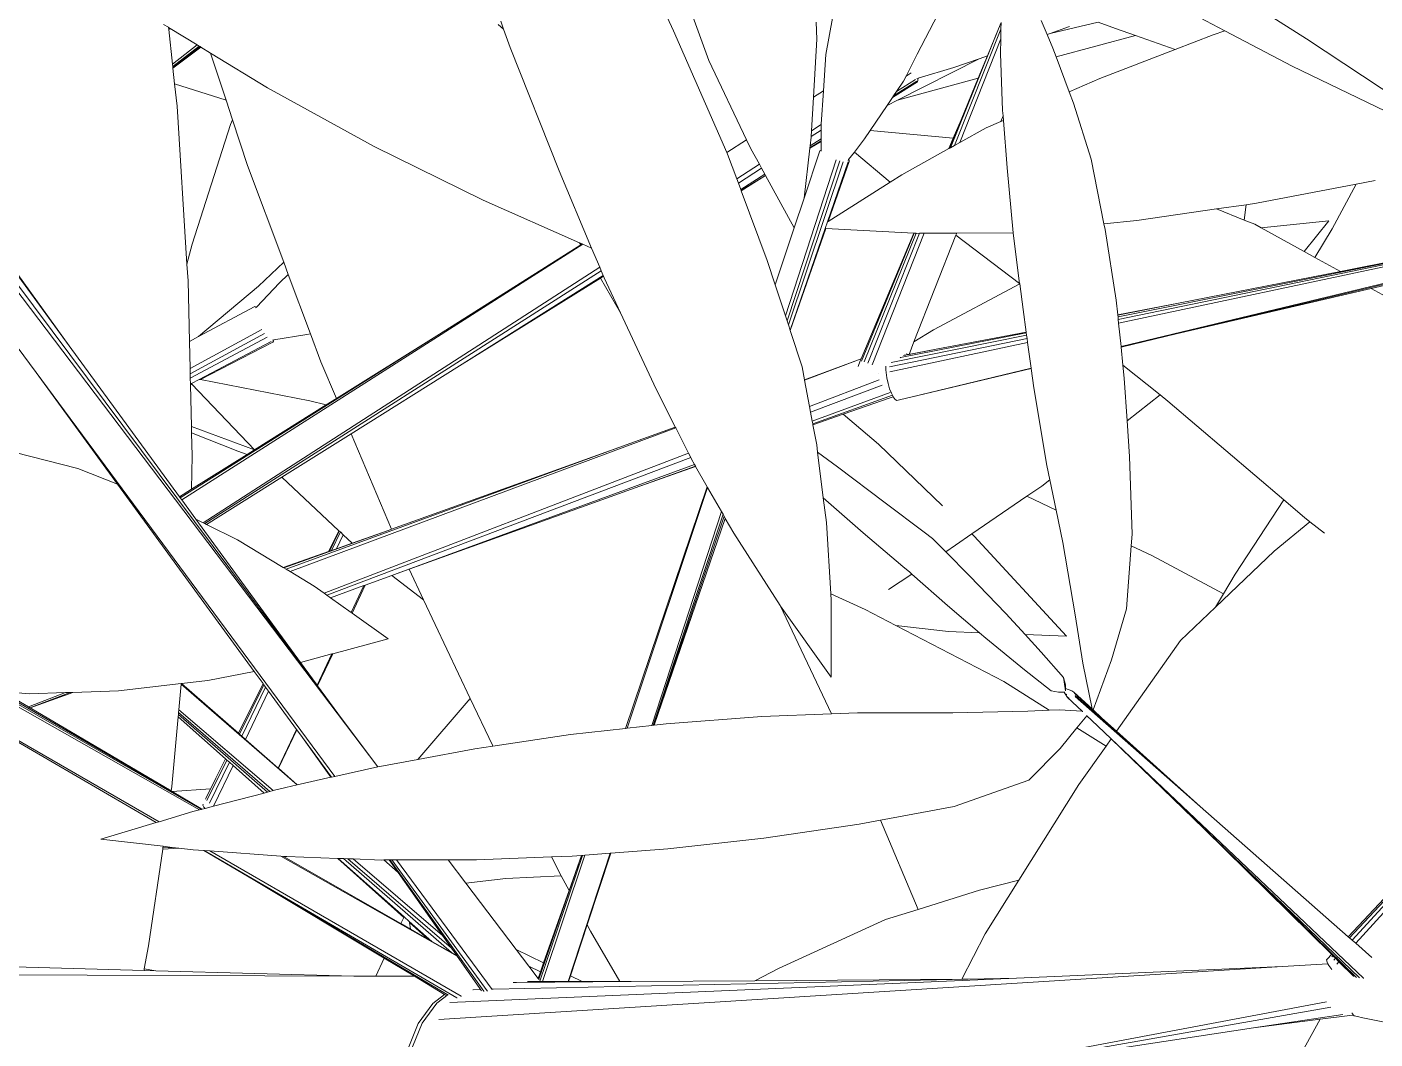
# Model space of a CAD drawing. Header units: millimetres. Extents: x 18 to 174501, y 22 to 24571.
# Drawn here: x 22612.6 to 22739.7, y 6041.1 to 6136.5 of the extents above; entities that cross this region are included whole.
import ezdxf

# ---------------------------------------------------------------- set-up
doc = ezdxf.new("R2010")
doc.units = ezdxf.units.MM
doc.header["$MEASUREMENT"] = 0
doc.layers.add('Edges', color=7, linetype='Continuous', lineweight=18)

# ---------------------------------------------------------------- blocks, each defined once
blk = doc.blocks.new('BAMBOOPLAN')
at = {"layer": 'Edges'}
for p, q in [((9.0095, 2.5807), (8.3763, 1.107)), ((7.9161, 2.2365), (7.8596, 2.2501)), ((8.0621, 2.1992), (7.9161, 2.2365)), ((7.8085, 2.2109), (7.7609, 2.2181)), ((7.7955, 2.2009), (7.7535, 2.1655)), ((7.8085, 2.2109), (7.7955, 2.2009)), ((8.4771, 2.1985), (7.8018, 1.7922)), ((7.9099, 2.1955), (7.8085, 2.2109)), ((7.8151, 1.7634), (8.4946, 2.1976)), ((7.8797, 1.8038), (8.496, 2.1957)), ((7.9099, 2.1955), (8.1867, 2.1628)), ((7.6435, 2.1665), (7.5872, 2.1307)), ((7.6054, 2.1036), (7.6968, 2.1658)), ((7.6682, 2.166), (7.6435, 2.1665)), ((7.6968, 2.1658), (7.6682, 2.166)), ((7.7535, 2.1655), (7.6703, 2.0953)), ((7.7535, 2.1655), (7.6968, 2.1658)), ((7.5703, 2.1435), (7.5841, 2.1282)), ((7.6088, 2.148), (7.5872, 2.1307)), ((7.2908, 2.1367), (7.3107, 2.0052)), ((7.4404, 2.1372), (7.4272, 2.046)), ((7.5841, 2.1282), (7.5872, 2.1307)), ((7.5841, 2.1282), (7.5973, 2.1135)), ((8.3818, 2.142), (7.7998, 1.7965)), ((7.5195, 2.1142), (7.5106, 1.9415)), ((7.5227, 2.1148), (7.5147, 1.946)), ((7.5172, 2.0748), (7.5195, 2.1142)), ((7.5199, 2.1231), (7.5195, 2.1142)), ((7.5199, 2.1231), (7.5227, 2.1148)), ((7.5227, 2.1148), (7.5268, 2.1024)), ((7.5973, 2.1135), (7.6054, 2.1036)), ((7.5268, 2.1024), (7.5202, 1.9522)), ((7.5268, 2.1024), (7.533, 2.0836)), ((7.6054, 2.1036), (7.6371, 2.0648)), ((7.6703, 2.0953), (7.6371, 2.0648)), ((7.5172, 2.0748), (7.508, 2.0675)), ((7.5152, 2.0422), (7.5172, 2.0748)), ((7.533, 2.0836), (7.5606, 2.0118)), ((8.0432, 2.0732), (7.9247, 2.0054)), ((8.0321, 2.0061), (8.0432, 2.0732)), ((8.0661, 2.0864), (8.0432, 2.0732)), ((7.508, 2.0675), (7.4222, 1.9789)), ((7.508, 2.0675), (7.4798, 2.045)), ((7.6371, 2.0648), (7.6475, 2.0522)), ((8.2571, 2.0689), (7.7982, 1.7999)), ((7.2841, 2.0424), (7.2925, 2.0209)), ((7.4222, 1.9789), (7.5152, 2.0422)), ((7.4272, 2.046), (7.4225, 2.0131)), ((7.4798, 2.045), (7.439, 2.0158)), ((7.5117, 1.9818), (7.5152, 2.0422)), ((7.6475, 2.0522), (7.6948, 1.9889)), ((7.1066, 2.0175), (7.1643, 1.9463)), ((7.2925, 2.0209), (7.3138, 1.9457)), ((7.4225, 2.0131), (7.4276, 2.0196)), ((8.1872, 2.0283), (8.0616, 1.9555)), ((7.3107, 2.0052), (7.3236, 1.9581)), ((7.4397, 2.0108), (7.4146, 1.9801)), ((7.4387, 2.0113), (7.4152, 1.9824)), ((7.4362, 2.013), (7.417, 1.9892)), ((7.4214, 2.0055), (7.417, 1.9892)), ((7.4225, 2.0131), (7.4214, 2.0055)), ((7.439, 2.0158), (7.4372, 2.0146)), ((7.4397, 2.0108), (7.439, 2.0158)), ((7.5606, 2.0118), (7.5634, 2.0054)), ((7.563, 1.9968), (7.5634, 2.0054)), ((7.5631, 1.9969), (7.5635, 2.0052)), ((7.566, 1.9995), (7.5631, 1.9969)), ((7.5634, 2.0054), (7.5635, 2.0052)), ((7.5635, 2.0052), (7.566, 1.9995)), ((7.566, 1.9995), (7.5917, 1.941)), ((7.9123, 1.999), (7.8762, 1.9805)), ((7.9247, 2.0054), (7.9123, 1.999)), ((7.9129, 1.9956), (7.9123, 1.999)), ((8.0245, 2.0146), (7.9412, 1.9762)), ((8.0245, 2.0146), (8.0067, 1.9649)), ((8.0227, 1.9621), (8.0321, 2.0061)), ((7.1066, 1.9686), (7.0924, 1.9831)), ((7.4146, 1.9801), (7.4112, 1.9676)), ((7.4152, 1.9824), (7.4146, 1.9801)), ((7.417, 1.9892), (7.4152, 1.9824)), ((7.5092, 1.94), (7.5117, 1.9818)), ((7.51, 1.9548), (7.5117, 1.9818)), ((7.5473, 1.9824), (7.5202, 1.9522)), ((7.563, 1.9968), (7.5473, 1.9824)), ((7.5631, 1.9969), (7.563, 1.9968)), ((7.6948, 1.9889), (7.7394, 1.9122)), ((7.8762, 1.9805), (7.7798, 1.931)), ((7.9163, 1.9785), (7.8762, 1.9805)), ((7.9163, 1.9785), (7.9129, 1.9956)), ((8.177, 1.9907), (8.1082, 1.9474)), ((7.2276, 1.8372), (7.1066, 1.9686)), ((7.4112, 1.9676), (7.4007, 1.9282)), ((7.4222, 1.9789), (7.4112, 1.9676)), ((7.9317, 1.9778), (7.9163, 1.9785)), ((7.9412, 1.9762), (7.9317, 1.9778)), ((8.0067, 1.9649), (7.9412, 1.9762)), ((8.0227, 1.9621), (8.0067, 1.9649)), ((8.0616, 1.9555), (8.0227, 1.9621)), ((7.1643, 1.9463), (7.2473, 1.8621)), ((7.3236, 1.9581), (7.3138, 1.9457)), ((7.3138, 1.9457), (7.3261, 1.902)), ((7.3236, 1.9581), (7.3355, 1.9147)), ((7.51, 1.9548), (7.4007, 1.9282)), ((7.509, 1.9398), (7.51, 1.9548)), ((7.5147, 1.946), (7.5106, 1.9415)), ((7.5202, 1.9522), (7.5147, 1.946)), ((8.0616, 1.9555), (7.8691, 1.8438)), ((8.1082, 1.9474), (7.8797, 1.8038)), ((8.1639, 1.9379), (8.1082, 1.9474)), ((7.4007, 1.9282), (7.3972, 1.9149)), ((7.509, 1.9398), (7.4603, 1.8856)), ((7.5092, 1.94), (7.509, 1.9398)), ((7.5106, 1.9415), (7.5092, 1.94)), ((7.5917, 1.941), (7.628, 1.8607)), ((7.7798, 1.931), (7.7394, 1.9122)), ((7.3261, 1.902), (7.3357, 1.9141)), ((7.3355, 1.9147), (7.3357, 1.9141)), ((7.3357, 1.9141), (7.3382, 1.9069)), ((7.3972, 1.9149), (7.3901, 1.8937)), ((7.7394, 1.9122), (7.7433, 1.9054)), ((6.8804, 1.8995), (6.8892, 1.8962)), ((6.8892, 1.8962), (6.8823, 1.9048)), ((6.9058, 1.8754), (6.8892, 1.8962)), ((7.3261, 1.902), (7.3283, 1.8944)), ((7.3283, 1.8944), (7.3382, 1.9069)), ((7.3283, 1.8944), (7.3284, 1.8938)), ((7.3284, 1.8938), (7.331, 1.8824)), ((7.3419, 1.896), (7.331, 1.8824)), ((7.3428, 1.8933), (7.3316, 1.8795)), ((7.343, 1.8927), (7.3317, 1.879)), ((7.3382, 1.9069), (7.3419, 1.896)), ((7.3419, 1.896), (7.3428, 1.8933)), ((7.3428, 1.8933), (7.343, 1.8927)), ((7.343, 1.8927), (7.3469, 1.8814)), ((7.3901, 1.8937), (7.386, 1.8817)), ((7.4488, 1.8711), (7.3901, 1.8937)), ((7.7433, 1.9054), (7.7888, 1.8202)), ((7.0222, 1.7402), (6.9058, 1.8754)), ((7.331, 1.8824), (7.3316, 1.8795)), ((7.3316, 1.8795), (7.3317, 1.879)), ((7.3317, 1.879), (7.3463, 1.8132)), ((7.3457, 1.8802), (7.3469, 1.8814)), ((7.3457, 1.8802), (7.3463, 1.8132)), ((7.3469, 1.8814), (7.3473, 1.8801)), ((7.374, 1.6551), (7.3703, 1.8757)), ((7.3784, 1.6494), (7.3755, 1.876)), ((7.3819, 1.6447), (7.3801, 1.8766)), ((7.386, 1.8817), (7.3856, 1.8803)), ((7.3872, 1.8807), (7.386, 1.8817)), ((7.3863, 1.8785), (7.3863, 1.793)), ((7.3874, 1.8796), (7.3871, 1.794)), ((7.4488, 1.8711), (7.3871, 1.794)), ((7.3874, 1.8796), (7.3872, 1.8807)), ((7.4603, 1.8856), (7.4488, 1.8711)), ((7.2473, 1.8621), (7.2276, 1.8372)), ((7.2473, 1.8621), (7.257, 1.8522)), ((7.628, 1.8607), (7.5561, 1.8355)), ((7.628, 1.8607), (7.6312, 1.8536)), ((7.6312, 1.8536), (7.6582, 1.7992)), ((7.2295, 1.8352), (7.2276, 1.8372)), ((7.2521, 1.8078), (7.2295, 1.8352)), ((7.2521, 1.8078), (7.2745, 1.8364)), ((7.257, 1.8522), (7.2745, 1.8364)), ((7.2745, 1.8364), (7.279, 1.8323)), ((7.5561, 1.8355), (7.5144, 1.821)), ((7.5559, 1.8327), (7.5561, 1.8355)), ((7.797, 1.8025), (7.8691, 1.8438)), ((7.8691, 1.8438), (7.7972, 1.8021)), ((7.2559, 1.8032), (7.279, 1.8323)), ((7.2857, 1.8263), (7.2616, 1.7963)), ((7.2872, 1.8249), (7.2628, 1.7949)), ((7.2873, 1.8248), (7.2628, 1.7948)), ((7.279, 1.8323), (7.2857, 1.8263)), ((7.2857, 1.8263), (7.2872, 1.8249)), ((7.2872, 1.8249), (7.2873, 1.8248)), ((7.2873, 1.8248), (7.3467, 1.771)), ((7.5012, 1.8166), (7.3871, 1.7839)), ((7.4895, 1.6333), (7.5012, 1.8166)), ((7.491, 1.6308), (7.502, 1.8168)), ((7.5042, 1.8175), (7.4945, 1.631)), ((7.5086, 1.8189), (7.4997, 1.631)), ((7.502, 1.8168), (7.5012, 1.8166)), ((7.5042, 1.8175), (7.502, 1.8168)), ((7.5055, 1.8178), (7.5042, 1.8175)), ((7.5086, 1.8189), (7.5055, 1.8178)), ((7.5144, 1.821), (7.5061, 1.6308)), ((7.5144, 1.821), (7.5086, 1.8189)), ((7.5493, 1.6785), (7.5559, 1.8327)), ((7.6582, 1.7992), (7.5559, 1.8327)), ((7.7888, 1.8202), (7.797, 1.8025)), ((7.2559, 1.8032), (7.2521, 1.8078)), ((7.2616, 1.7963), (7.2559, 1.8032)), ((7.3463, 1.8132), (7.3467, 1.771)), ((7.6585, 1.7988), (7.5691, 1.7023)), ((7.6582, 1.7992), (7.6585, 1.7988)), ((7.6585, 1.7988), (7.674, 1.7675)), ((7.797, 1.8025), (7.7972, 1.8021)), ((7.7972, 1.8021), (7.7982, 1.7999)), ((7.7982, 1.7999), (7.7998, 1.7965)), ((7.8154, 1.7628), (7.8797, 1.8038)), ((7.2628, 1.7949), (7.2616, 1.7963)), ((7.2628, 1.7948), (7.2628, 1.7949)), ((7.3267, 1.7175), (7.2628, 1.7948)), ((7.3871, 1.794), (7.3863, 1.793)), ((7.3863, 1.793), (7.3863, 1.7837)), ((7.3871, 1.7839), (7.3863, 1.7837)), ((7.3863, 1.7837), (7.3864, 1.6388)), ((7.3871, 1.7839), (7.3866, 1.6385)), ((7.7998, 1.7965), (7.8018, 1.7922)), ((7.8018, 1.7922), (7.8151, 1.7634)), ((7.3467, 1.771), (7.3475, 1.69)), ((7.674, 1.7675), (7.6879, 1.74)), ((7.8151, 1.7634), (7.8154, 1.7628)), ((7.8154, 1.7628), (7.8257, 1.7405)), ((6.4541, 1.7526), (6.4616, 1.751)), ((6.4617, 1.7509), (6.4616, 1.751)), ((6.4616, 1.751), (6.4618, 1.751)), ((6.4618, 1.751), (6.4617, 1.7509)), ((6.463, 1.7482), (6.4617, 1.7509)), ((6.4618, 1.751), (6.4644, 1.7504)), ((6.4644, 1.7504), (6.463, 1.7482)), ((6.4829, 1.7057), (6.463, 1.7482)), ((6.4644, 1.7504), (6.506, 1.7413)), ((6.4829, 1.7057), (6.506, 1.7413)), ((6.4842, 1.7029), (6.5089, 1.7406)), ((6.4848, 1.7018), (6.5103, 1.7403)), ((6.5116, 1.74), (6.4852, 1.7009)), ((6.506, 1.7413), (6.5089, 1.7406)), ((6.5089, 1.7406), (6.5103, 1.7403)), ((6.5103, 1.7403), (6.5116, 1.74)), ((6.5116, 1.74), (6.5265, 1.7368)), ((6.567, 1.6835), (6.5265, 1.7368)), ((6.5265, 1.7368), (6.6143, 1.7175)), ((7.0976, 1.656), (7.0222, 1.7402)), ((7.6898, 1.7363), (7.5291, 1.6421)), ((7.6918, 1.7324), (7.5292, 1.6359)), ((7.6942, 1.7275), (7.5317, 1.6297)), ((7.6884, 1.739), (7.5392, 1.6525)), ((7.5807, 1.6786), (7.6879, 1.74)), ((7.6879, 1.74), (7.6884, 1.739)), ((7.6884, 1.739), (7.6898, 1.7363)), ((7.6898, 1.7363), (7.6918, 1.7324)), ((7.6918, 1.7324), (7.6942, 1.7275)), ((7.6942, 1.7275), (7.71, 1.6963)), ((7.8257, 1.7405), (7.8331, 1.7244)), ((7.8863, 1.7191), (7.8257, 1.7405)), ((6.6143, 1.7175), (6.7759, 1.6897)), ((7.3475, 1.69), (7.3267, 1.7175)), ((7.8331, 1.7244), (7.8555, 1.6715)), ((7.8863, 1.7191), (7.8555, 1.6715)), ((7.8989, 1.7146), (7.8863, 1.7191)), ((8.0896, 1.6398), (7.8989, 1.7146)), ((6.4842, 1.7029), (6.4829, 1.7057)), ((6.4848, 1.7018), (6.4842, 1.7029)), ((6.4852, 1.7009), (6.4848, 1.7018)), ((6.4942, 1.6818), (6.4852, 1.7009)), ((6.7759, 1.6897), (6.9384, 1.6693)), ((7.374, 1.6551), (7.3475, 1.69)), ((7.5691, 1.7023), (7.5493, 1.6785)), ((7.5697, 1.6066), (7.71, 1.6963)), ((7.5697, 1.6066), (7.7102, 1.6959)), ((7.71, 1.6963), (7.7102, 1.6959)), ((7.7102, 1.6959), (7.722, 1.6725)), ((6.567, 1.6835), (6.4942, 1.6818)), ((6.5072, 1.6543), (6.4942, 1.6818)), ((6.5837, 1.6616), (6.567, 1.6835)), ((7.548, 1.6599), (7.5807, 1.6786)), ((7.5485, 1.6602), (7.5807, 1.6786)), ((7.5485, 1.6602), (7.5493, 1.6785)), ((7.722, 1.6725), (7.773, 1.5793)), ((7.8555, 1.6715), (7.8741, 1.6273)), ((8.6201, 1.6844), (8.3703, 1.1095)), ((6.5891, 1.4578), (6.5072, 1.6543)), ((6.5837, 1.6616), (6.5832, 1.6547)), ((6.5832, 1.6547), (6.5869, 1.4854)), ((6.623, 1.61), (6.5837, 1.6616)), ((7.0845, 1.6571), (6.686, 1.1554)), ((6.9384, 1.6693), (7.08, 1.6574)), ((7.0822, 1.6555), (6.9414, 1.4797)), ((7.0822, 1.6555), (7.08, 1.6574)), ((7.08, 1.6574), (7.0835, 1.6571)), ((7.0835, 1.6571), (7.0822, 1.6555)), ((7.0835, 1.6571), (7.0845, 1.6571)), ((7.0845, 1.6571), (7.0976, 1.656)), ((7.1163, 1.6351), (7.0976, 1.656)), ((7.3784, 1.6494), (7.374, 1.6551)), ((7.542, 1.6564), (7.5428, 1.6569)), ((7.5428, 1.6569), (7.5446, 1.6579)), ((7.5446, 1.6597), (7.5478, 1.6599)), ((7.5456, 1.6585), (7.547, 1.6594)), ((7.5458, 1.6587), (7.547, 1.6594)), ((7.5474, 1.6596), (7.547, 1.6594)), ((7.5474, 1.6596), (7.548, 1.6599)), ((7.5474, 1.6596), (7.5474, 1.6596)), ((7.5478, 1.6599), (7.5485, 1.6602)), ((7.5478, 1.6599), (7.548, 1.6599)), ((6.7235, 1.1355), (7.1163, 1.6351)), ((7.1196, 1.6314), (7.1163, 1.6351)), ((7.3819, 1.6447), (7.3784, 1.6494)), ((7.3864, 1.6388), (7.3819, 1.6447)), ((7.3866, 1.6385), (7.3864, 1.6388)), ((7.4179, 1.5973), (7.3866, 1.6385)), ((7.5243, 1.6352), (7.5248, 1.6333)), ((7.5392, 1.6525), (7.5386, 1.6521)), ((8.0896, 1.6398), (8.0606, 1.5238)), ((8.1239, 1.6263), (8.0896, 1.6398)), ((6.7259, 1.1352), (7.1196, 1.6314)), ((7.1244, 1.6261), (6.9809, 1.448)), ((7.1219, 1.6214), (6.9809, 1.448)), ((7.1244, 1.6261), (7.1196, 1.6314)), ((7.125, 1.6254), (7.1219, 1.6214)), ((7.1627, 1.5862), (7.1219, 1.6214)), ((7.125, 1.6254), (7.1244, 1.6261)), ((7.1266, 1.6236), (7.125, 1.6254)), ((7.1627, 1.5862), (7.1266, 1.6236)), ((7.4895, 1.6333), (7.4266, 1.5821)), ((7.4895, 1.6333), (7.4268, 1.5817)), ((7.4893, 1.6305), (7.4889, 1.6225)), ((7.4891, 1.6223), (7.4889, 1.6225)), ((7.4893, 1.6305), (7.4895, 1.6333)), ((7.518, 1.6221), (7.5181, 1.6222)), ((7.5181, 1.6222), (7.5183, 1.6223)), ((7.5248, 1.6333), (7.5259, 1.6306)), ((7.5259, 1.6306), (7.5274, 1.6271)), ((7.5274, 1.6271), (7.5307, 1.6205)), ((7.5307, 1.6205), (7.5346, 1.614)), ((7.8741, 1.6273), (7.9117, 1.5292)), ((8.1324, 1.6234), (8.1, 1.5701)), ((8.1324, 1.6234), (8.1239, 1.6263)), ((8.1563, 1.6151), (8.1324, 1.6234)), ((6.7116, 1.5026), (6.623, 1.61)), ((7.4448, 1.55), (7.5216, 1.6146)), ((7.4486, 1.5434), (7.5278, 1.6092)), ((7.5413, 1.6032), (7.4547, 1.5327)), ((7.5453, 1.601), (7.4565, 1.5295)), ((7.5346, 1.614), (7.5388, 1.608)), ((7.5388, 1.608), (7.5431, 1.603)), ((7.5431, 1.603), (7.5453, 1.601)), ((7.5469, 1.5994), (7.5434, 1.5967)), ((7.5453, 1.601), (7.5469, 1.5994)), ((7.5469, 1.5994), (7.5472, 1.5992)), ((7.5472, 1.5992), (7.5507, 1.5969)), ((7.5578, 1.599), (7.5534, 1.5964)), ((7.5578, 1.599), (7.5697, 1.6066)), ((7.2364, 1.51), (7.1627, 1.5862)), ((7.4266, 1.5821), (7.4179, 1.5973)), ((7.4268, 1.5817), (7.4266, 1.5821)), ((7.4448, 1.55), (7.4268, 1.5817)), ((7.5434, 1.5967), (7.491, 1.5551)), ((7.5507, 1.5969), (7.5534, 1.5964)), ((7.773, 1.5793), (7.7831, 1.5623)), ((7.7831, 1.5623), (7.7755, 1.5509)), ((7.7831, 1.5623), (7.8042, 1.5265)), ((8.1, 1.5701), (8.0499, 1.4733)), ((7.4486, 1.5434), (7.4448, 1.55)), ((7.491, 1.5551), (7.4572, 1.5282)), ((7.5489, 1.5326), (7.491, 1.5551)), ((7.7755, 1.5509), (7.761, 1.5314)), ((8.3661, 1.1112), (8.5629, 1.5553)), ((7.4547, 1.5327), (7.4486, 1.5434)), ((7.4565, 1.5295), (7.4547, 1.5327)), ((7.4572, 1.5282), (7.4565, 1.5295)), ((7.4706, 1.5046), (7.4572, 1.5282)), ((7.6579, 1.4822), (7.5489, 1.5326)), ((7.761, 1.5314), (7.7075, 1.4592)), ((7.8042, 1.5265), (7.761, 1.5314)), ((7.8042, 1.5265), (7.8269, 1.4882)), ((7.9117, 1.5292), (7.9157, 1.5141)), ((7.2827, 1.465), (7.2364, 1.51)), ((7.9461, 1.5107), (7.9157, 1.5141)), ((7.9157, 1.5141), (7.9375, 1.432)), ((8.0542, 1.4937), (7.9461, 1.5107)), ((8.0606, 1.5238), (8.0542, 1.4937)), ((6.7116, 1.5026), (6.6901, 1.4613)), ((6.7227, 1.489), (6.7116, 1.5026)), ((7.475, 1.4956), (7.4706, 1.5046)), ((7.475, 1.4956), (7.5066, 1.4856)), ((7.5024, 1.4399), (7.475, 1.4956)), ((8.0542, 1.4937), (8.0499, 1.4733)), ((6.5869, 1.4854), (6.5891, 1.4578)), ((6.9414, 1.4797), (6.6832, 1.1573)), ((6.7151, 1.4747), (6.6964, 1.4335)), ((6.7227, 1.489), (6.7151, 1.4747)), ((6.777, 1.4232), (6.7227, 1.489)), ((6.9414, 1.4797), (6.8385, 1.3523)), ((7.5066, 1.4856), (7.5832, 1.4609)), ((7.8269, 1.4882), (7.8748, 1.4017)), ((8.0499, 1.4733), (8.0201, 1.4155)), ((6.5979, 1.4368), (6.5891, 1.4578)), ((6.6901, 1.4613), (6.6359, 1.3705)), ((7.2837, 1.464), (6.8555, 1.1117)), ((7.2827, 1.465), (7.2198, 1.4139)), ((7.2837, 1.464), (7.2827, 1.465)), ((7.311, 1.4375), (7.2837, 1.464)), ((7.5832, 1.4609), (7.6459, 1.4406)), ((7.7075, 1.4592), (7.6917, 1.4379)), ((7.7115, 1.4574), (7.7075, 1.4592)), ((7.8729, 1.3706), (7.7115, 1.4574)), ((6.2584, 1.4523), (6.475, 1.3019)), ((6.9789, 0.952), (6.261, 1.4395)), ((6.6264, 1.3601), (6.5979, 1.4368)), ((6.9809, 1.448), (6.8729, 1.3139)), ((6.9085, 1.0991), (7.311, 1.4375)), ((7.3158, 1.4329), (7.311, 1.4375)), ((7.5024, 1.4399), (7.5686, 1.4131)), ((7.5172, 1.4099), (7.5024, 1.4399)), ((7.6459, 1.4406), (7.6592, 1.4363)), ((7.6592, 1.4363), (7.6819, 1.4251)), ((7.6917, 1.4379), (7.6819, 1.4251)), ((7.053, 0.9016), (6.2598, 1.4322)), ((6.3052, 1.4215), (6.475, 1.3019)), ((6.6942, 1.4335), (6.6359, 1.3705)), ((6.6942, 1.4335), (6.6964, 1.4335)), ((6.6964, 1.4335), (6.6957, 1.432)), ((6.7728, 1.4206), (6.7332, 1.3994)), ((6.777, 1.4232), (6.7728, 1.4206)), ((6.8026, 1.3921), (6.777, 1.4232)), ((6.9129, 1.0978), (7.3158, 1.4329)), ((7.3236, 1.4259), (6.9927, 1.1563)), ((7.3255, 1.4242), (7.2582, 1.37)), ((7.3259, 1.4238), (7.2582, 1.37)), ((7.3176, 1.4311), (7.3158, 1.4329)), ((7.3236, 1.4259), (7.3176, 1.4311)), ((7.3255, 1.4242), (7.3236, 1.4259)), ((7.3259, 1.4238), (7.3255, 1.4242)), ((7.3496, 1.4031), (7.3259, 1.4238)), ((7.6819, 1.4251), (7.7228, 1.4051)), ((7.9375, 1.432), (7.9404, 1.3604)), ((6.639, 1.3262), (6.7132, 1.4076)), ((6.6414, 1.3196), (6.7184, 1.4034)), ((6.6435, 1.314), (6.7232, 1.3999)), ((6.7332, 1.3994), (6.7315, 1.3985)), ((6.7334, 1.3975), (6.7332, 1.3994)), ((7.2198, 1.4139), (6.8498, 1.1129)), ((7.2198, 1.4139), (6.9662, 1.2101)), ((7.3496, 1.4031), (7.3516, 1.0594)), ((7.3504, 1.4024), (7.3496, 1.4031)), ((7.3504, 1.4024), (7.3537, 1.0604)), ((7.3788, 1.3776), (7.3504, 1.4024)), ((7.5542, 1.3212), (7.5172, 1.4099)), ((7.5686, 1.4131), (7.6339, 1.3877)), ((7.7228, 1.4051), (7.7857, 1.3728)), ((7.8748, 1.4017), (7.9054, 1.3435)), ((8.0201, 1.4155), (7.9784, 1.2719)), ((6.7306, 1.3962), (6.6555, 1.3164)), ((6.7327, 1.3962), (6.6572, 1.3166)), ((6.7327, 1.3962), (6.7334, 1.3975)), ((6.8385, 1.3523), (6.8026, 1.3921)), ((7.6488, 1.3818), (7.6257, 1.3517)), ((7.6339, 1.3877), (7.6451, 1.3834)), ((7.6451, 1.3834), (7.6488, 1.3818)), ((7.6488, 1.3818), (7.7078, 1.3575)), ((6.6359, 1.3705), (6.6264, 1.3601)), ((7.2582, 1.37), (7.0061, 1.1671)), ((7.3839, 1.0748), (7.3788, 1.3776)), ((7.3819, 1.3749), (7.3788, 1.3776)), ((7.3857, 1.0756), (7.3819, 1.3749)), ((7.3841, 1.373), (7.3819, 1.3749)), ((7.3864, 1.076), (7.3841, 1.373)), ((7.3866, 1.3707), (7.3841, 1.373)), ((7.3866, 1.3707), (7.3868, 1.0761)), ((7.404, 1.3555), (7.3866, 1.3707)), ((7.7857, 1.3728), (7.8197, 1.3546)), ((7.8729, 1.3706), (7.8197, 1.3546)), ((6.639, 1.3262), (6.6264, 1.3601)), ((6.8385, 1.3523), (6.8282, 1.3396)), ((7.4947, 1.284), (7.404, 1.3555)), ((7.7078, 1.3575), (7.7608, 1.3368)), ((7.8197, 1.3546), (7.8478, 1.3395)), ((7.9404, 1.3604), (7.9392, 1.2886)), ((6.3238, 1.3361), (6.4446, 1.2532)), ((6.6414, 1.3196), (6.639, 1.3262)), ((6.8059, 1.3377), (6.6572, 1.3166)), ((6.8282, 1.3396), (6.7568, 1.2512)), ((6.8282, 1.3396), (6.8059, 1.3377)), ((7.7608, 1.3368), (7.7206, 1.3247)), ((7.7608, 1.3368), (7.7708, 1.3328)), ((7.7708, 1.3328), (7.8341, 1.3095)), ((7.8478, 1.3395), (7.8875, 1.3167)), ((7.9054, 1.3435), (7.9375, 1.2893)), ((6.6435, 1.314), (6.6414, 1.3196)), ((6.6463, 1.3066), (6.6435, 1.314)), ((6.6555, 1.3164), (6.6473, 1.3077)), ((6.6572, 1.3166), (6.6555, 1.3164)), ((6.8729, 1.3139), (6.8037, 1.228)), ((6.9662, 1.2101), (6.8729, 1.3139)), ((7.605, 1.3161), (7.5542, 1.3212)), ((7.5575, 1.3133), (7.5542, 1.3212)), ((7.5914, 1.2151), (7.5575, 1.3133)), ((7.6506, 1.3094), (7.605, 1.3161)), ((7.7206, 1.3247), (7.6506, 1.3094)), ((7.813, 1.2855), (7.6506, 1.3094)), ((7.8341, 1.3095), (7.8773, 1.2945)), ((7.8875, 1.3167), (7.8956, 1.3008)), ((7.8875, 1.3167), (7.8929, 1.3083)), ((7.8929, 1.3083), (7.8947, 1.3035)), ((6.475, 1.3019), (6.6818, 1.1583)), ((6.6473, 1.3077), (6.6463, 1.3066)), ((6.6466, 1.3056), (6.6463, 1.3066)), ((6.6482, 1.3072), (6.6466, 1.3056)), ((6.6663, 1.2528), (6.6466, 1.3056)), ((6.6482, 1.3072), (6.6473, 1.3077)), ((6.7568, 1.2512), (6.6482, 1.3072)), ((7.8773, 1.2945), (7.8872, 1.2959)), ((7.8872, 1.2959), (7.8945, 1.2985)), ((7.8945, 1.2985), (7.8943, 1.2987)), ((7.8945, 1.2985), (7.8955, 1.2988)), ((7.9, 1.2941), (7.8945, 1.2985)), ((7.9036, 1.3035), (7.8947, 1.3035)), ((7.8947, 1.3035), (7.8958, 1.3008)), ((7.8989, 1.2964), (7.8981, 1.2967)), ((7.9, 1.2941), (7.9013, 1.2932)), ((7.9003, 1.294), (7.9037, 1.2924)), ((7.9013, 1.2932), (7.926, 1.282)), ((7.9052, 1.3032), (7.9036, 1.3035)), ((7.9038, 1.2924), (7.9037, 1.2924)), ((7.9068, 1.3026), (7.9052, 1.3032)), ((7.9068, 1.3026), (7.9375, 1.2893)), ((7.9081, 1.3016), (7.9376, 1.2892)), ((8.1181, 1.2129), (7.91, 1.299)), ((8.1691, 1.1917), (7.9103, 1.2976)), ((7.6078, 1.1684), (7.4947, 1.284)), ((7.4954, 1.2834), (7.4947, 1.284)), ((7.5914, 1.2151), (7.4954, 1.2834)), ((7.8833, 1.2689), (7.813, 1.2855)), ((7.8833, 1.2689), (7.8963, 1.274)), ((7.8963, 1.274), (7.926, 1.282)), ((7.926, 1.282), (7.9264, 1.2821)), ((7.9264, 1.2821), (7.9267, 1.2822)), ((7.9265, 1.2587), (7.9339, 1.2784)), ((7.9339, 1.2784), (7.9341, 1.2789)), ((7.9339, 1.2784), (7.9417, 1.2748)), ((7.9375, 1.2893), (7.9376, 1.2892)), ((7.9376, 1.2892), (7.9392, 1.2885)), ((7.9392, 1.2886), (7.9535, 1.2824)), ((7.9392, 1.2886), (7.9392, 1.2885)), ((7.9392, 1.2885), (7.9535, 1.2824)), ((7.9417, 1.2748), (8.4014, 1.0657)), ((7.9417, 1.2748), (7.9748, 1.2595)), ((7.9535, 1.2824), (7.9784, 1.2719)), ((7.9784, 1.2719), (8.1181, 1.2129)), ((7.7616, 1.2231), (7.8567, 1.2585)), ((7.8567, 1.2585), (7.8833, 1.2689)), ((7.914, 1.2251), (7.9265, 1.2587)), ((7.9716, 1.2481), (7.9265, 1.2587)), ((7.9748, 1.2595), (7.9716, 1.2481)), ((7.9748, 1.2595), (8.0973, 1.2028)), ((6.4446, 1.2532), (7.0024, 0.8705)), ((6.4446, 1.2532), (6.5975, 1.1469)), ((6.7566, 1.2509), (6.6663, 1.2528)), ((6.6692, 1.2449), (6.6663, 1.2528)), ((6.7361, 1.2419), (6.6692, 1.2449)), ((6.6799, 1.216), (6.6692, 1.2449)), ((6.7494, 1.242), (6.6939, 1.1733)), ((6.7494, 1.242), (6.7361, 1.2419)), ((6.7566, 1.2509), (6.7494, 1.242)), ((6.7568, 1.2512), (6.7566, 1.2509)), ((7.9716, 1.2481), (7.9539, 1.1872)), ((6.8037, 1.228), (6.7285, 1.1348)), ((6.8999, 1.1852), (6.8037, 1.228)), ((7.6405, 1.1811), (7.7616, 1.2231)), ((7.8884, 1.1708), (7.914, 1.2251)), ((6.6939, 1.1733), (6.6799, 1.216)), ((6.9636, 1.208), (6.8462, 1.1136)), ((6.9636, 1.208), (6.9223, 1.1752)), ((6.9662, 1.2101), (6.9636, 1.208)), ((8.0973, 1.2028), (8.3961, 1.0644)), ((8.1331, 1.1859), (8.0973, 1.2028)), ((8.1691, 1.1917), (8.1181, 1.2129)), ((6.8959, 1.1542), (6.8999, 1.1852)), ((6.8967, 1.1549), (6.9005, 1.1849)), ((6.9022, 1.1842), (6.899, 1.1567)), ((6.9005, 1.1849), (6.8999, 1.1852)), ((6.9022, 1.1842), (6.9005, 1.1849)), ((6.9071, 1.182), (6.9022, 1.1842)), ((6.9071, 1.182), (6.9047, 1.1612)), ((6.9223, 1.1752), (6.9071, 1.182)), ((7.6078, 1.1684), (7.6405, 1.1811)), ((7.9539, 1.1872), (7.9194, 1.039)), ((8.3922, 1.0637), (8.1331, 1.1859)), ((8.3496, 1.0826), (8.1331, 1.1859)), ((8.3639, 1.1121), (8.1691, 1.1917)), ((6.6939, 1.1733), (6.6818, 1.1583)), ((6.9223, 1.1752), (6.9047, 1.1612)), ((7.0061, 1.1671), (6.9927, 1.1563)), ((7.038, 1.1345), (7.0061, 1.1671)), ((7.5203, 1.1344), (7.6078, 1.1684)), ((7.8045, 1.1045), (7.8884, 1.1708)), ((8.3639, 1.1121), (8.3929, 1.1766)), ((6.54, 1.1497), (6.373, 1.1358)), ((6.5975, 1.1469), (6.54, 1.1497)), ((6.5975, 1.1469), (6.8539, 0.9686)), ((6.6818, 1.1583), (6.6832, 1.1573)), ((6.6832, 1.1573), (6.686, 1.1554)), ((6.686, 1.1554), (6.7127, 1.1369)), ((6.8959, 1.1542), (6.8451, 1.1139)), ((6.8967, 1.1549), (6.8959, 1.1542)), ((6.899, 1.1567), (6.8967, 1.1549)), ((6.9047, 1.1612), (6.899, 1.1567)), ((6.9869, 1.1516), (6.9572, 1.1274)), ((6.9927, 1.1563), (6.9869, 1.1516)), ((7.038, 1.1345), (6.9869, 1.1516)), ((6.7235, 1.1355), (6.7127, 1.1369)), ((6.7127, 1.1369), (6.9089, 1.0006)), ((6.7259, 1.1352), (6.7235, 1.1355)), ((6.7285, 1.1348), (6.7259, 1.1352)), ((6.7749, 1.1288), (6.7285, 1.1348)), ((6.8451, 1.1139), (6.7749, 1.1288)), ((6.9527, 1.086), (6.9572, 1.1274)), ((6.9572, 1.1274), (6.9557, 1.1262)), ((7.1408, 1.0295), (7.038, 1.1345)), ((7.4015, 1.0831), (7.5203, 1.1344)), ((6.8462, 1.1136), (6.8451, 1.1139)), ((6.8498, 1.1129), (6.8462, 1.1136)), ((6.8555, 1.1117), (6.8498, 1.1129)), ((6.8926, 1.1038), (6.8555, 1.1117)), ((6.9557, 1.1262), (6.9187, 1.0961)), ((6.9515, 1.0864), (6.9557, 1.1262)), ((8.3661, 1.1112), (8.3639, 1.1121)), ((8.3703, 1.1095), (8.3661, 1.1112)), ((8.3763, 1.107), (8.3703, 1.1095)), ((6.9085, 1.0991), (6.8926, 1.1038)), ((6.9129, 1.0978), (6.9085, 1.0991)), ((6.9187, 1.0961), (6.9129, 1.0978)), ((6.9515, 1.0864), (6.9187, 1.0961)), ((7.7167, 1.0547), (7.8045, 1.1045)), ((8.403, 1.0961), (8.3763, 1.107)), ((6.9527, 1.086), (6.9515, 1.0864)), ((7.0099, 1.0691), (6.9527, 1.086)), ((7.3537, 1.0604), (7.3839, 1.0748)), ((7.3839, 1.0748), (7.3857, 1.0756)), ((7.3857, 1.0756), (7.3864, 1.076)), ((7.3864, 1.076), (7.3868, 1.0761)), ((7.3868, 1.0761), (7.4015, 1.0831)), ((8.3471, 1.0747), (8.3464, 1.0729)), ((8.3464, 1.0729), (8.348, 1.0702)), ((8.3504, 1.0822), (8.3471, 1.0747)), ((8.3504, 1.0822), (8.3496, 1.0826)), ((8.3503, 1.0818), (8.3505, 1.0822)), ((8.3505, 1.0822), (8.3504, 1.0822)), ((8.3527, 1.0811), (8.3505, 1.0822)), ((8.3519, 1.0791), (8.3527, 1.0811)), ((8.357, 1.079), (8.3527, 1.0811)), ((8.357, 1.079), (8.3556, 1.0757)), ((8.363, 1.0761), (8.357, 1.079)), ((8.363, 1.0761), (8.3612, 1.0718)), ((8.3854, 1.0654), (8.363, 1.0761)), ((8.3878, 1.0643), (8.363, 1.0761)), ((7.0099, 1.0691), (6.946, 1.0258)), ((7.2842, 1.0274), (7.3516, 1.0594)), ((7.3516, 1.0594), (7.3537, 1.0604)), ((7.6913, 1.0404), (7.7167, 1.0547)), ((7.8039, 0.9577), (7.7167, 1.0547)), ((8.3497, 1.0687), (8.293, 1.045)), ((8.348, 1.0702), (8.3497, 1.0687)), ((8.3497, 1.0687), (8.3517, 1.0668)), ((8.3517, 1.0668), (8.3573, 1.0629)), ((8.3878, 1.0643), (8.3881, 1.0642)), ((8.3885, 1.064), (8.3881, 1.0642)), ((8.3923, 1.0636), (8.3922, 1.0637)), ((8.3961, 1.0644), (8.3962, 1.0644)), ((8.4014, 1.0657), (8.4014, 1.0656)), ((8.293, 1.045), (7.2417, 0.6066)), ((7.576, 0.9804), (7.6913, 1.0404)), ((7.9194, 1.039), (7.8738, 1.0092)), ((7.9194, 1.039), (7.9, 0.956)), ((8.293, 1.045), (7.9594, 0.9136)), ((8.4158, 1.0149), (8.5902, 1.038)), ((6.9449, 1.0251), (6.9089, 1.0006)), ((6.94, 0.979), (6.9449, 1.0251)), ((6.9408, 0.9785), (6.946, 1.0258)), ((6.946, 1.0258), (6.9449, 1.0251)), ((7.1408, 1.0295), (7.1006, 0.9287)), ((7.1897, 0.9796), (7.1408, 1.0295)), ((7.1906, 0.9787), (7.2842, 1.0274)), ((7.7864, 0.6898), (8.3648, 1.0198)), ((6.9089, 1.0006), (6.94, 0.979)), ((7.8738, 1.0092), (7.8039, 0.9577)), ((7.9274, 0.7679), (8.3726, 1.0145)), ((8.3911, 1.0107), (8.2832, 0.9542)), ((8.4005, 1.0125), (8.3643, 0.9945)), ((8.4049, 1.0146), (8.4005, 1.0125)), ((8.4005, 1.0125), (8.4049, 1.0146)), ((8.4021, 1.0166), (8.4027, 1.0158)), ((8.4027, 1.0158), (8.4049, 1.0146)), ((8.4049, 1.0146), (8.4063, 1.0138)), ((8.4124, 1.0144), (8.4063, 1.0138)), ((8.4124, 1.0144), (8.4158, 1.0149)), ((6.8473, 0.77), (5.729, 0.9827)), ((6.8461, 0.7708), (5.7295, 0.9889)), ((8.3643, 0.9945), (8.2832, 0.9542)), ((8.3643, 0.9945), (8.3438, 0.8771)), ((6.8448, 0.7683), (5.7281, 0.9758)), ((6.8539, 0.9686), (6.7985, 0.9367)), ((6.8539, 0.9686), (6.8703, 0.9572)), ((6.94, 0.979), (6.9408, 0.9785)), ((6.9408, 0.9785), (6.9789, 0.952)), ((7.1006, 0.9287), (7.1688, 0.9674)), ((7.1688, 0.9674), (7.1906, 0.9787)), ((7.1906, 0.9787), (7.1897, 0.9796)), ((7.4587, 0.9247), (7.576, 0.9804)), ((6.8607, 0.8832), (6.8703, 0.9572)), ((6.8627, 0.8824), (6.8719, 0.9561)), ((6.8751, 0.9539), (6.8665, 0.8808)), ((6.8703, 0.9572), (6.8719, 0.9561)), ((6.8719, 0.9561), (6.8751, 0.9539)), ((6.8807, 0.95), (6.8726, 0.8783)), ((6.8751, 0.9539), (6.8807, 0.95)), ((6.8807, 0.95), (6.9331, 0.9136)), ((7.0531, 0.9017), (6.9789, 0.952)), ((7.8039, 0.9577), (7.7668, 0.9304)), ((7.9, 0.956), (7.8902, 0.8881)), ((8.2832, 0.9542), (7.9274, 0.7679)), ((6.7985, 0.9367), (6.7666, 0.9215)), ((7.0557, 0.9032), (7.1006, 0.9287)), ((7.7668, 0.9304), (7.6519, 0.8211)), ((6.7662, 0.9213), (6.6893, 0.8845)), ((6.7666, 0.9215), (6.7662, 0.9213)), ((6.7664, 0.9205), (6.7662, 0.9213)), ((6.9583, 0.8433), (6.7664, 0.9205)), ((6.7747, 0.8868), (6.7664, 0.9205)), ((6.8607, 0.8832), (6.7666, 0.9215)), ((6.927, 0.8562), (6.9331, 0.9136)), ((6.9272, 0.8561), (6.9336, 0.9133)), ((6.9331, 0.9136), (6.9336, 0.9133)), ((6.9336, 0.9133), (6.9442, 0.9059)), ((7.9594, 0.9136), (7.2483, 0.6333)), ((7.388, 0.8942), (7.4587, 0.9247)), ((7.8982, 0.891), (7.9594, 0.9136)), ((6.9979, 0.8677), (6.9442, 0.9059)), ((6.9442, 0.9059), (6.9985, 0.8681)), ((7.0024, 0.8705), (7.053, 0.9016)), ((7.053, 0.9016), (7.0531, 0.9017)), ((7.0531, 0.9017), (7.0557, 0.9032)), ((7.2979, 0.6692), (7.8982, 0.891)), ((7.3555, 0.8801), (7.387, 0.8937)), ((7.387, 0.8937), (7.388, 0.8942)), ((7.3901, 0.7121), (7.387, 0.8937)), ((7.3893, 0.7924), (7.388, 0.8942)), ((7.8902, 0.8881), (7.8982, 0.891)), ((6.0907, 0.8724), (6.7988, 0.7356)), ((6.6893, 0.8845), (6.6319, 0.8624)), ((6.7747, 0.8868), (6.9304, 0.8254)), ((6.7756, 0.8831), (6.7747, 0.8868)), ((6.7756, 0.8831), (6.9266, 0.8229)), ((6.7762, 0.8805), (6.7756, 0.8831)), ((6.7762, 0.8805), (6.9236, 0.8209)), ((6.777, 0.8775), (6.7762, 0.8805)), ((6.8557, 0.8449), (6.777, 0.8775)), ((6.7994, 0.7861), (6.777, 0.8775)), ((6.8627, 0.8824), (6.8607, 0.8832)), ((6.8665, 0.8808), (6.8627, 0.8824)), ((6.8726, 0.8783), (6.8665, 0.8808)), ((6.927, 0.8562), (6.8726, 0.8783)), ((7.3138, 0.8632), (7.3399, 0.8734)), ((7.3399, 0.8734), (7.3513, 0.8783)), ((7.351, 0.8283), (7.3513, 0.8783)), ((7.3513, 0.8783), (7.3516, 0.8785)), ((7.3514, 0.7019), (7.3516, 0.8785)), ((7.3516, 0.8785), (7.3526, 0.8789)), ((7.3526, 0.8789), (7.3555, 0.8801)), ((7.3526, 0.8789), (7.3537, 0.7002)), ((7.3555, 0.8801), (7.3573, 0.7008)), ((7.6271, 0.7951), (7.8902, 0.8881)), ((6.6228, 0.8589), (6.5779, 0.8416)), ((6.5818, 0.8244), (6.6228, 0.8589)), ((6.5839, 0.824), (6.6284, 0.861)), ((6.6319, 0.8624), (6.5846, 0.8239)), ((6.6284, 0.861), (6.6228, 0.8589)), ((6.6319, 0.8624), (6.6284, 0.861)), ((6.9272, 0.8561), (6.927, 0.8562)), ((6.9584, 0.8434), (6.9272, 0.8561)), ((6.9584, 0.8434), (6.9979, 0.8677)), ((6.9979, 0.8677), (6.9985, 0.8681)), ((6.9985, 0.8681), (7.0024, 0.8705)), ((7.2197, 0.8267), (7.3138, 0.8632)), ((7.3346, 0.8437), (7.3138, 0.8632)), ((6.5779, 0.8416), (6.5416, 0.8326)), ((6.8503, 0.7836), (6.8579, 0.844)), ((6.852, 0.816), (6.8557, 0.8449)), ((6.862, 0.8423), (6.8548, 0.7814)), ((6.8579, 0.844), (6.8557, 0.8449)), ((6.862, 0.8423), (6.8579, 0.844)), ((6.8682, 0.8398), (6.8613, 0.7794)), ((6.8682, 0.8398), (6.862, 0.8423)), ((6.9199, 0.8184), (6.8682, 0.8398)), ((6.945, 0.8351), (6.9583, 0.8433)), ((6.9583, 0.8433), (6.9584, 0.8434)), ((7.3346, 0.8437), (7.2653, 0.8156)), ((7.351, 0.8283), (7.3346, 0.8437)), ((6.5416, 0.8326), (6.5818, 0.8244)), ((6.5818, 0.8244), (6.5839, 0.824)), ((6.5839, 0.824), (6.5846, 0.8239)), ((6.5846, 0.8239), (6.8005, 0.7801)), ((6.8613, 0.7794), (6.9199, 0.8184)), ((6.9199, 0.8184), (6.9236, 0.8209)), ((6.9236, 0.8209), (6.9266, 0.8229)), ((6.9266, 0.8229), (6.9304, 0.8254)), ((6.9304, 0.8254), (6.945, 0.8351)), ((7.1836, 0.8142), (7.2197, 0.8267)), ((7.3503, 0.725), (7.351, 0.8283)), ((7.6519, 0.8211), (7.6271, 0.7951)), ((6.8498, 0.8002), (6.8021, 0.7798)), ((6.848, 0.7857), (6.852, 0.816)), ((6.8482, 0.7876), (6.8498, 0.8002)), ((6.8498, 0.8002), (6.852, 0.816)), ((7.1178, 0.7913), (7.1836, 0.8142)), ((7.2162, 0.7923), (7.1836, 0.8142)), ((7.2653, 0.8156), (7.2162, 0.7923)), ((6.5363, 0.7844), (6.7955, 0.7333)), ((6.8005, 0.7801), (6.7994, 0.7861)), ((6.8482, 0.7876), (6.8478, 0.7845)), ((7.0621, 0.7735), (7.0986, 0.7846)), ((7.0986, 0.7846), (7.1015, 0.7857)), ((7.1015, 0.7857), (7.1086, 0.7881)), ((7.1255, 0.776), (7.1015, 0.7857)), ((7.1086, 0.7881), (7.1095, 0.7884)), ((7.1255, 0.776), (7.1086, 0.7881)), ((7.1095, 0.7884), (7.1119, 0.7893)), ((7.2867, 0.6626), (7.1095, 0.7884)), ((7.1119, 0.7893), (7.1178, 0.7913)), ((7.1119, 0.7893), (7.291, 0.6647)), ((7.1178, 0.7913), (7.2966, 0.6687)), ((7.3097, 0.7298), (7.2162, 0.7923)), ((7.396, 0.7861), (7.3893, 0.7924)), ((7.3902, 0.7204), (7.3893, 0.7924)), ((7.4558, 0.7347), (7.396, 0.7861)), ((7.4703, 0.7397), (7.6271, 0.7951)), ((6.7988, 0.7356), (6.837, 0.7632)), ((6.8005, 0.7801), (6.8021, 0.7798)), ((6.8021, 0.7798), (6.8461, 0.7708)), ((6.837, 0.7632), (6.8448, 0.7683)), ((6.8448, 0.7683), (6.8473, 0.77)), ((6.848, 0.7705), (6.8461, 0.7708)), ((6.847, 0.7772), (6.8469, 0.7761)), ((6.8469, 0.7761), (6.8492, 0.7739)), ((6.8473, 0.77), (6.848, 0.7705)), ((6.848, 0.7705), (6.8515, 0.7728)), ((6.8492, 0.7739), (6.8515, 0.7728)), ((6.8515, 0.7728), (6.8613, 0.7794)), ((6.9767, 0.7474), (7.0424, 0.7675)), ((7.0424, 0.7675), (7.0429, 0.7676)), ((7.1524, 0.7215), (7.0424, 0.7675)), ((7.0429, 0.7676), (7.0499, 0.7698)), ((7.1524, 0.7223), (7.0429, 0.7676)), ((7.0499, 0.7698), (7.0554, 0.7715)), ((7.0499, 0.7698), (7.2284, 0.6976)), ((7.0554, 0.7715), (7.0621, 0.7735)), ((7.0554, 0.7715), (7.2266, 0.7031)), ((7.0621, 0.7735), (7.2097, 0.7153)), ((7.2097, 0.7153), (7.1255, 0.776)), ((6.8759, 0.7207), (6.9688, 0.7453)), ((6.9688, 0.7453), (6.9724, 0.7462)), ((7.2374, 0.6954), (6.9688, 0.7453)), ((6.9724, 0.7462), (6.9767, 0.7474)), ((7.1513, 0.7122), (6.9724, 0.7462)), ((6.7321, 0.6876), (6.7955, 0.7333)), ((6.7955, 0.7333), (6.7988, 0.7356)), ((7.3503, 0.725), (7.3097, 0.7298)), ((7.3331, 0.7142), (7.3097, 0.7298)), ((7.3243, 0.6881), (7.4703, 0.7397)), ((7.4082, 0.7183), (7.4558, 0.7347)), ((7.4558, 0.7347), (7.4703, 0.7397)), ((6.8146, 0.7061), (6.8265, 0.7087)), ((6.8265, 0.7087), (6.815, 0.7039)), ((6.8355, 0.7108), (6.8153, 0.7024)), ((6.8265, 0.7087), (6.8355, 0.7108)), ((6.8355, 0.7108), (6.8544, 0.715)), ((6.8544, 0.715), (6.8683, 0.7187)), ((6.8683, 0.7187), (6.8688, 0.7188)), ((6.9464, 0.7027), (6.8683, 0.7187)), ((6.8688, 0.7188), (6.8759, 0.7207)), ((6.8688, 0.7188), (7.2551, 0.6425)), ((6.8759, 0.7207), (7.2602, 0.6465)), ((7.1513, 0.7122), (7.1524, 0.7215)), ((7.1663, 0.7094), (7.1513, 0.7122)), ((7.1524, 0.7215), (7.1524, 0.7223)), ((7.1611, 0.7188), (7.1524, 0.7223)), ((7.1617, 0.7176), (7.1611, 0.7188)), ((7.1988, 0.7032), (7.1611, 0.7188)), ((7.1942, 0.7041), (7.1617, 0.7176)), ((7.1663, 0.7094), (7.1617, 0.7176)), ((7.1942, 0.7041), (7.1663, 0.7094)), ((7.2266, 0.7031), (7.2097, 0.7153)), ((7.3503, 0.712), (7.3331, 0.7142)), ((7.3502, 0.7027), (7.3331, 0.7142)), ((7.3502, 0.7027), (7.3503, 0.712)), ((7.3503, 0.712), (7.3503, 0.725)), ((7.3573, 0.7008), (7.3901, 0.7121)), ((7.3901, 0.7121), (7.3903, 0.7122)), ((7.4075, 0.7183), (7.3902, 0.7204)), ((7.3903, 0.7122), (7.3902, 0.7204)), ((7.3903, 0.7122), (7.4082, 0.7183)), ((7.4082, 0.7183), (7.4075, 0.7183)), ((6.7321, 0.6876), (6.8146, 0.7061)), ((6.815, 0.7039), (6.8146, 0.7061)), ((6.8153, 0.7024), (6.815, 0.7039)), ((6.8399, 0.5729), (6.8153, 0.7024)), ((7.2417, 0.6422), (6.9464, 0.7027)), ((7.1455, 0.6609), (6.9464, 0.7027)), ((7.1988, 0.7032), (7.1942, 0.7041)), ((7.2284, 0.6976), (7.1988, 0.7032)), ((7.2365, 0.696), (7.2266, 0.7031)), ((7.2365, 0.696), (7.2284, 0.6976)), ((7.2374, 0.6954), (7.2365, 0.696)), ((7.2791, 0.6653), (7.2374, 0.6954)), ((7.3379, 0.6941), (7.3543, 0.6998)), ((7.3514, 0.7019), (7.3502, 0.7027)), ((7.3521, 0.7014), (7.3514, 0.7019)), ((7.3543, 0.6998), (7.3573, 0.7008)), ((7.3202, 0.6866), (7.3243, 0.6881)), ((7.1425, 0.6343), (7.1455, 0.6609)), ((7.1918, 0.6511), (7.1455, 0.6609)), ((7.2721, 0.6597), (7.2723, 0.6598)), ((7.2723, 0.6598), (7.2819, 0.6633)), ((7.2819, 0.6633), (7.2791, 0.6653)), ((7.2837, 0.662), (7.2819, 0.6633)), ((7.287, 0.6624), (7.2867, 0.6626)), ((7.291, 0.6647), (7.2914, 0.6645)), ((7.2966, 0.6687), (7.2967, 0.6686)), ((7.297, 0.6689), (7.2979, 0.6692)), ((7.1918, 0.6511), (7.1425, 0.6343)), ((7.2382, 0.6414), (7.1918, 0.6511)), ((7.2382, 0.6414), (7.2274, 0.6246)), ((7.2427, 0.6428), (7.2323, 0.6266)), ((7.24, 0.641), (7.2382, 0.6414)), ((7.2419, 0.6421), (7.2417, 0.6422)), ((7.2551, 0.6425), (7.2555, 0.6424)), ((7.2602, 0.6465), (7.2604, 0.6464)), ((7.1144, 0.6247), (5.9341, 0.2221)), ((7.1144, 0.6247), (6.86, 0.5446)), ((7.1425, 0.6343), (7.1144, 0.6247)), ((7.2274, 0.6246), (7.2173, 0.5927)), ((7.2323, 0.6266), (7.2222, 0.5947)), ((7.2173, 0.5927), (7.2155, 0.5586)), ((7.2222, 0.5947), (7.2204, 0.5606)), ((6.8445, 0.5417), (6.8399, 0.5729)), ((6.8448, 0.5398), (6.6784, 0.4875)), ((6.86, 0.5446), (6.8445, 0.5417)), ((6.8448, 0.5398), (6.8445, 0.5417)), ((6.86, 0.5446), (6.8448, 0.5398))]:
    blk.add_line(p, q, dxfattribs=at)

msp = doc.modelspace()

# ---------------------------------------------------------------- block references
at = {"xscale": 69.97983938875464, "yscale": 69.97983938875464, "zscale": 69.97983938875464, "rotation": 340.9588725647666}
msp.add_blockref('BAMBOOPLAN', (22158.48, 6168.11), dxfattribs=at)

doc.saveas('drawing.dxf')
